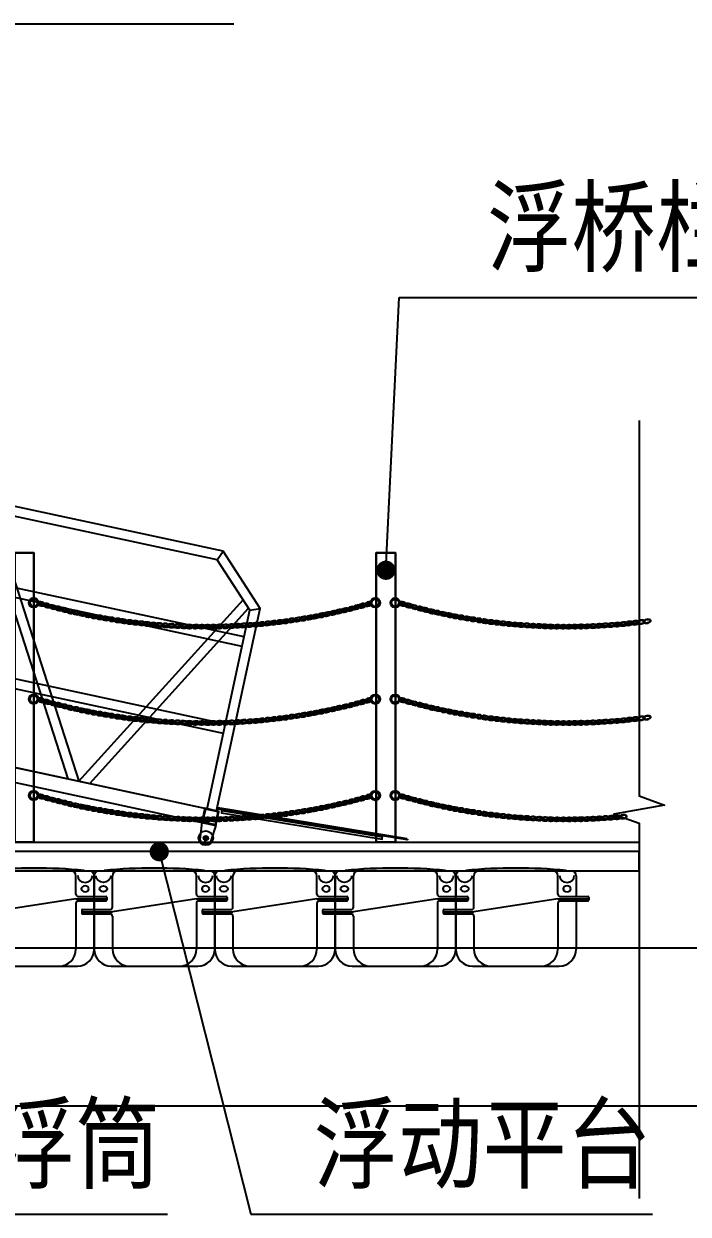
# Model space of a CAD drawing. Header units: millimetres. Extents: x 7263 to 319917, y -161937 to 156976.
# Drawn here: x 80683 to 83440, y 7556 to 12499 of the extents above; entities that cross this region are included whole.
import ezdxf

# ---------------------------------------------------------------- set-up
doc = ezdxf.new("R2010")
doc.units = ezdxf.units.MM
doc.header["$LTSCALE"] = 1000
for name, color, linetype in [('00-HATCH(填充)', 250, 'Continuous'), ('DIM_LEAD', 3, 'Continuous'), ('DIM_SYMB', 3, 'Continuous'), ('PUB_TEXT', 7, 'Continuous'), ('W-PLASTIC_RAILINGS塑木栏杆', 6, 'Continuous'), ('W-REVETMENT驳岸', 251, 'Continuous'), ('W-STEEL_FRAME钢架', 3, 'Continuous'), ('W-STEEL_KEEL钢龙骨', 5, 'Continuous')]:
    doc.layers.add(name, color=color, linetype=linetype)
doc.styles.add('_TCH_DIM', font='SIMPLEX.shx', dxfattribs={"bigfont": 'hztxt.shx'})

# ---------------------------------------------------------------- blocks, each defined once
blk = doc.blocks.new('引桥')
at = {"color": 4}
for p, q in [((-2273.4, 539.9), (-2290, 579.9)), ((2273.4, 539.9), (2290, 579.9)), ((-2490, 379.9), (-2450, 363.3)), ((2450, 363.3), (2490, 379.9))]:
    blk.add_line(p, q, dxfattribs=at)
at = {"color": 0}
for p, q in [((2450, 249.9), (-2450, 249.9)), ((2450, 209.9), (-2450, 209.9)), ((2450, -120.1), (-2450, -120.1)), ((2450, -160.1), (-2450, -160.1))]:
    blk.add_line(p, q, dxfattribs=at)
for p, q in [((-2500, -480.1), (-2571, -487.7)), ((-2500, -480.1), (-2500, -540.1)), ((-2500, -540.1), (-2571, -532.5)), ((2440, -540.1), (2500, -540.1)), ((2440, -540.1), (2447.6, -611.1)), ((2500, -540.1), (2492.4, -611.1))]:
    blk.add_line(p, q)
at = {"color": 3, "lineweight": 5}
for p, q in [((-2500, -540.1), (-2500, -480.1)), ((2500, -540.1), (2440, -540.1))]:
    blk.add_line(p, q, dxfattribs=at)
at = {"color": 3}
blk.add_line((2500, -480.1), (-2445, -480.1), dxfattribs=at)
at = {"color": 4}
for points in [[(2290, 579.9), (-2290, 579.9), (-2490, 379.9), (-2490, -480.1)], [(2490, -480.1), (2490, 379.9), (2290, 579.9)], [(2273.4, 539.9), (-2273.4, 539.9), (-2450, 363.3), (-2450, -480.1)], [(2450, -480.1), (2450, 363.3), (2273.4, 539.9)]]:
    blk.add_lwpolyline(points, dxfattribs=at)
for points in [[(-1316.4, 539.9), (-1905.3, -480.1)], [(-1270.2, 539.9), (-1859.1, -480.1)], [(-1270.2, 539.9), (-681.3, -480.1)], [(-1224, 539.9), (-635.1, -480.1)], [(-46.2, 539.9), (-635.1, -480.1)], [(0, 539.9), (-588.9, -480.1)], [(0, 539.9), (588.9, -480.1)], [(46.2, 539.9), (635.1, -480.1)], [(1224, 539.9), (635.1, -480.1)], [(1270.2, 539.9), (681.3, -480.1)], [(1270.2, 539.9), (1859.1, -480.1)], [(1316.4, 539.9), (1905.3, -480.1)], [(-1905.3, -480.1), (-2413.4, 400)], [(1905.3, -480.1), (2413.4, 400)], [(-1951.4, -480.1), (-2442.6, 370.7)], [(1951.4, -480.1), (2442.6, 370.7)]]:
    blk.add_lwpolyline(points)
for points in [[(-2440, -480.1), (-2500, -480.1), (-2500, -540.1), (-2440, -540.1)], [(-2443, -483.1), (-2497, -483.1), (-2497, -537.1), (-2443, -537.1)], [(2500, -480.1), (2440, -480.1), (2440, -540.1), (2500, -540.1)], [(2497, -483.1), (2443, -483.1), (2443, -537.1), (2497, -537.1)]]:
    blk.add_lwpolyline(points, close=True)
at = {"color": 3}
blk.add_lwpolyline([(-2445, -540.1), (2500, -540.1), (2500, -480.1), (-2445, -480.1)], dxfattribs=at)
for centre in [(-2560, -510.1), (2470, -600.1)]:
    blk.add_circle(centre, 9)
at = {"lineweight": -3}
blk.add_circle((2470, -600.1), 30, dxfattribs=at)
for centre, start, end in [((-2560, -510.1), 116.1956, 243.8044), ((2470, -600.1), 206.1956, 333.8044)]:
    blk.add_arc(centre, 25, start, end)
at = {"layer": '00-HATCH(填充)', "color": 0, "lineweight": -3, "ltscale": 0.5}
for p, q in [((2470, -612.6), (2470, -587.6)), ((2457.5, -600.1), (2482.5, -600.1))]:
    blk.add_line(p, q, dxfattribs=at)
at = {"layer": '00-HATCH(填充)', "color": 0, "lineweight": -3}
blk.add_circle((2470, -600.1), 6, dxfattribs=at)
blk = doc.blocks.new('踏板')
at = {"color": 1}
blk.add_line((-10.2, 12.8), (-10.2, 12.8), dxfattribs=at)
blk.add_lwpolyline([(771.4, -170.8), (770.7, -173.7, -0.414214), (769.5, -174.4), (-6, 11.7, -0.416514), (-6.7, 12.9), (-5.8, 16.8, -0.411917), (-4.6, 17.6), (770, -168.4)], format="xyb")
blk.add_lwpolyline([(669.4, -150.4), (12.1, 7.4), (9, -5.3), (666.4, -163)], close=True)
blk.add_lwpolyline([(668.2, -155.3), (10.9, 2.5)])
blk = doc.blocks.new('*U508')
at = {"layer": 'W-PLASTIC_RAILINGS塑木栏杆'}
for centre, start_param, end_param in [((15.9, 0.7), 5.719675, 11.831037), ((41, 0.9), 2.578067, 8.689445)]:
    blk.add_ellipse(centre, major_axis=(15.9, 0.7), ratio=0.498883, start_param=start_param, end_param=end_param, dxfattribs=at)
for points, knots in [([(28.1, -1.9), (28.2, -1.8), (28.3, -1.6), (29, -1), (29.4, -0.5), (29.8, 0.2), (30, 0.5), (30, 1), (30, 1.1), (30, 1.3), (30, 1.5), (30, 1.8), (29.8, 2.3), (29.6, 2.6), (29.1, 3.2), (28.8, 3.5), (28.1, 4.1), (27.6, 4.4), (26.1, 5.2), (24.7, 5.7), (21.7, 6.5), (20, 6.7), (16.5, 6.9), (14.7, 6.8), (11.2, 6.3), (9.5, 5.9), (6.8, 5), (5.7, 4.5), (4.1, 3.5), (3.5, 3), (2.6, 2.1), (2.3, 1.7), (2, 1), (1.9, 0.7), (1.8, 0.1), (1.8, -0.2), (2, -0.8), (2.2, -1.1), (2.7, -1.8), (3.1, -2.2), (4.1, -2.9), (4.7, -3.3), (6, -3.9), (6.8, -4.2), (9, -4.9), (10.5, -5.2), (13.9, -5.5), (15.6, -5.5), (19, -5.2), (20.7, -4.9), (23.8, -4.1), (25.2, -3.6), (26.4, -3), (26.4, -2.9), (26.5, -2.9)], [5.672591, 5.672591, 5.672591, 5.672591, 5.732045, 5.732045, 5.989329, 5.989329, 6.173043, 6.173043, 6.283185, 6.283185, 6.283185, 6.455274, 6.455274, 6.627362, 6.627362, 6.79945, 6.79945, 6.971538, 6.971538, 7.326596, 7.326596, 7.681654, 7.681654, 8.036712, 8.036712, 8.39177, 8.39177, 8.689562, 8.689562, 8.937439, 8.937439, 9.144062, 9.144062, 9.350686, 9.350686, 9.55731, 9.55731, 9.763933, 9.763933, 9.970557, 9.970557, 10.177181, 10.177181, 10.383804, 10.383804, 10.72734, 10.72734, 11.070875, 11.070875, 11.414411, 11.414411, 11.757946, 11.757946, 11.773982, 11.773982, 11.773982, 11.773982]), ([(28.9, 3.4), (28.6, 3.2), (28.3, 2.9), (27.7, 2.3), (27.4, 1.9), (27, 1.2), (26.9, 0.9), (26.9, 0.3), (26.9, 0), (27.1, -0.6), (27.3, -1), (27.8, -1.7), (28.2, -2), (29.1, -2.7), (29.7, -3.1), (31.1, -3.7), (31.8, -4), (34, -4.7), (35.6, -5), (38.9, -5.3), (40.7, -5.3), (44.1, -5.1), (45.8, -4.8), (48.8, -3.9), (50.2, -3.4), (52.2, -2.3), (53, -1.8), (54.1, -0.9), (54.5, -0.4), (54.9, 0.4), (55, 0.7), (55.1, 1.1), (55.1, 1.3), (55.1, 1.5), (55.1, 1.7), (55, 1.9), (54.8, 2.5), (54.7, 2.8), (54.2, 3.3), (53.9, 3.6), (53.2, 4.2), (52.7, 4.5), (51.1, 5.4), (49.8, 5.9), (46.8, 6.7), (45.1, 6.9), (41.6, 7.1), (39.7, 7), (36.3, 6.5), (34.6, 6.1), (32.1, 5.3), (31.2, 4.9), (30.4, 4.4)], [2.530994, 2.530994, 2.530994, 2.530994, 2.654253, 2.654253, 2.860877, 2.860877, 3.067501, 3.067501, 3.274124, 3.274124, 3.480748, 3.480748, 3.687372, 3.687372, 3.893995, 3.893995, 4.100619, 4.100619, 4.444154, 4.444154, 4.78769, 4.78769, 5.131226, 5.131226, 5.474761, 5.474761, 5.732045, 5.732045, 5.989329, 5.989329, 6.173043, 6.173043, 6.283185, 6.283185, 6.283185, 6.455274, 6.455274, 6.627362, 6.627362, 6.79945, 6.79945, 6.971538, 6.971538, 7.326596, 7.326596, 7.681654, 7.681654, 8.036712, 8.036712, 8.39177, 8.39177, 8.632388, 8.632388, 8.632388, 8.632388])]:
    blk.add_open_spline(points, degree=3, knots=knots, dxfattribs=at)
blk = doc.blocks.new('*U507')
at = {"layer": 'W-REVETMENT驳岸', "color": 0, "linetype": 'ByBlock', "lineweight": -2, "transparency": 16777216}
for p, rotation in [((80739.5, 10094.3, 0), 343.7596410642825), ((80787.7, 10080.8, 0), 344.911650975902), ((82024.5, 10065.9, 0), 13.71189876638768), ((82072.9, 10078.3, 0), 14.86390867800652), ((80836.1, 10068.3, 0), 346.0636608875211), ((80884.7, 10056.7, 0), 347.2156707991407), ((80933.6, 10046.1, 0), 348.3676807107602), ((80982.7, 10036.6, 0), 349.5196906223796), ((81031.9, 10028, 0), 350.6717005339992), ((81779, 10019, 0), 7.951849208291101), ((81828.5, 10026.4, 0), 9.103859119910657), ((81877.7, 10034.8, 0), 10.25586903152982), ((81926.9, 10044.2, 0), 11.40787894314867), ((81975.8, 10054.6, 0), 12.55988885476818), ((81081.3, 10020.3, 0), 351.8237104456187), ((81130.9, 10013.7, 0), 352.9757203572381), ((81180.6, 10008.1, 0), 354.1277302688576), ((81230.3, 10003.5, 0), 355.2797401804769), ((81280.2, 9999.9, 0), 356.4317500920961), ((81330.1, 9997.3, 0), 357.5837600037153), ((81380.1, 9995.7, 0), 358.7357699153353), ((81430.1, 9995.1, 0), 359.8877798269535), ((81480.1, 9995.5, 0), 1.039789738574166), ((81530.1, 9996.9, 0), 2.191799650193632), ((81580, 9999.3, 0), 3.343809561812793), ((81629.9, 10002.7, 0), 4.495819473431808), ((81679.7, 10007.1, 0), 5.647829385051256), ((81729.4, 10012.6, 0), 6.799839296671062)]:
    blk.add_blockref('*U508', p, dxfattribs=dict(at, rotation=rotation))
blk = doc.blocks.new('*U494')
at = {"layer": 'W-PLASTIC_RAILINGS塑木栏杆'}
for centre, start_param, end_param in [((15.9, 0.7), 5.719675, 11.831037), ((41, 0.9), 2.578067, 8.689445)]:
    blk.add_ellipse(centre, major_axis=(15.9, 0.7), ratio=0.498883, start_param=start_param, end_param=end_param, dxfattribs=at)
for points, knots in [([(28.1, -1.9), (28.2, -1.8), (28.3, -1.6), (29, -1), (29.4, -0.5), (29.8, 0.2), (30, 0.5), (30, 1), (30, 1.1), (30, 1.3), (30, 1.5), (30, 1.8), (29.8, 2.3), (29.6, 2.6), (29.1, 3.2), (28.8, 3.5), (28.1, 4.1), (27.6, 4.4), (26.1, 5.2), (24.7, 5.7), (21.7, 6.5), (20, 6.7), (16.5, 6.9), (14.7, 6.8), (11.2, 6.3), (9.5, 5.9), (6.8, 5), (5.7, 4.5), (4.1, 3.5), (3.5, 3), (2.6, 2.1), (2.3, 1.7), (2, 1), (1.9, 0.7), (1.8, 0.1), (1.8, -0.2), (2, -0.8), (2.2, -1.1), (2.7, -1.8), (3.1, -2.2), (4.1, -2.9), (4.7, -3.3), (6, -3.9), (6.8, -4.2), (9, -4.9), (10.5, -5.2), (13.9, -5.5), (15.6, -5.5), (19, -5.2), (20.7, -4.9), (23.8, -4.1), (25.2, -3.6), (26.4, -3), (26.4, -2.9), (26.5, -2.9)], [5.672591, 5.672591, 5.672591, 5.672591, 5.732045, 5.732045, 5.989329, 5.989329, 6.173043, 6.173043, 6.283185, 6.283185, 6.283185, 6.455274, 6.455274, 6.627362, 6.627362, 6.79945, 6.79945, 6.971538, 6.971538, 7.326596, 7.326596, 7.681654, 7.681654, 8.036712, 8.036712, 8.39177, 8.39177, 8.689562, 8.689562, 8.937439, 8.937439, 9.144062, 9.144062, 9.350686, 9.350686, 9.55731, 9.55731, 9.763933, 9.763933, 9.970557, 9.970557, 10.177181, 10.177181, 10.383804, 10.383804, 10.72734, 10.72734, 11.070875, 11.070875, 11.414411, 11.414411, 11.757946, 11.757946, 11.773982, 11.773982, 11.773982, 11.773982]), ([(28.9, 3.4), (28.6, 3.2), (28.3, 2.9), (27.7, 2.3), (27.4, 1.9), (27, 1.2), (26.9, 0.9), (26.9, 0.3), (26.9, 0), (27.1, -0.6), (27.3, -1), (27.8, -1.7), (28.2, -2), (29.1, -2.7), (29.7, -3.1), (31.1, -3.7), (31.8, -4), (34, -4.7), (35.6, -5), (38.9, -5.3), (40.7, -5.3), (44.1, -5.1), (45.8, -4.8), (48.8, -3.9), (50.2, -3.4), (52.2, -2.3), (53, -1.8), (54.1, -0.9), (54.5, -0.4), (54.9, 0.4), (55, 0.7), (55.1, 1.1), (55.1, 1.3), (55.1, 1.5), (55.1, 1.7), (55, 1.9), (54.8, 2.5), (54.7, 2.8), (54.2, 3.3), (53.9, 3.6), (53.2, 4.2), (52.7, 4.5), (51.1, 5.4), (49.8, 5.9), (46.8, 6.7), (45.1, 6.9), (41.6, 7.1), (39.7, 7), (36.3, 6.5), (34.6, 6.1), (32.1, 5.3), (31.2, 4.9), (30.4, 4.4)], [2.530994, 2.530994, 2.530994, 2.530994, 2.654253, 2.654253, 2.860877, 2.860877, 3.067501, 3.067501, 3.274124, 3.274124, 3.480748, 3.480748, 3.687372, 3.687372, 3.893995, 3.893995, 4.100619, 4.100619, 4.444154, 4.444154, 4.78769, 4.78769, 5.131226, 5.131226, 5.474761, 5.474761, 5.732045, 5.732045, 5.989329, 5.989329, 6.173043, 6.173043, 6.283185, 6.283185, 6.283185, 6.455274, 6.455274, 6.627362, 6.627362, 6.79945, 6.79945, 6.971538, 6.971538, 7.326596, 7.326596, 7.681654, 7.681654, 8.036712, 8.036712, 8.39177, 8.39177, 8.632388, 8.632388, 8.632388, 8.632388])]:
    blk.add_open_spline(points, degree=3, knots=knots, dxfattribs=at)
blk = doc.blocks.new('*U495')
at = {"layer": 'W-REVETMENT驳岸', "color": 0, "linetype": 'ByBlock', "lineweight": -2, "transparency": 16777216}
for p, rotation in [((80739.5, 9694.3, 0), 343.7596410642825), ((80787.7, 9680.8, 0), 344.911650975902), ((82024.5, 9665.9, 0), 13.71189876638768), ((82072.9, 9678.3, 0), 14.86390867800652), ((80836.1, 9668.3, 0), 346.0636608875211), ((80884.7, 9656.7, 0), 347.2156707991407), ((80933.6, 9646.1, 0), 348.3676807107602), ((80982.7, 9636.6, 0), 349.5196906223796), ((81031.9, 9628, 0), 350.6717005339992), ((81828.5, 9626.4, 0), 9.103859119910657), ((81877.7, 9634.8, 0), 10.25586903152982), ((81926.9, 9644.2, 0), 11.40787894314867), ((81975.8, 9654.6, 0), 12.55988885476818), ((81081.3, 9620.3, 0), 351.8237104456187), ((81130.9, 9613.7, 0), 352.9757203572381), ((81180.6, 9608.1, 0), 354.1277302688576), ((81230.3, 9603.5, 0), 355.2797401804769), ((81280.2, 9599.9, 0), 356.4317500920961), ((81330.1, 9597.3, 0), 357.5837600037153), ((81380.1, 9595.7, 0), 358.7357699153353), ((81430.1, 9595.1, 0), 359.8877798269535), ((81480.1, 9595.5, 0), 1.039789738574166), ((81530.1, 9596.9, 0), 2.191799650193632), ((81580, 9599.3, 0), 3.343809561812793), ((81629.9, 9602.7, 0), 4.495819473431808), ((81679.7, 9607.1, 0), 5.647829385051256), ((81729.4, 9612.6, 0), 6.799839296671062), ((81779, 9619, 0), 7.951849208291101)]:
    blk.add_blockref('*U494', p, dxfattribs=dict(at, rotation=rotation))
blk = doc.blocks.new('*U496')
at = {"layer": 'W-PLASTIC_RAILINGS塑木栏杆'}
for centre, start_param, end_param in [((15.9, 0.7), 5.719675, 11.831037), ((41, 0.9), 2.578067, 8.689445)]:
    blk.add_ellipse(centre, major_axis=(15.9, 0.7), ratio=0.498883, start_param=start_param, end_param=end_param, dxfattribs=at)
for points, knots in [([(28.1, -1.9), (28.2, -1.8), (28.3, -1.6), (29, -1), (29.4, -0.5), (29.8, 0.2), (30, 0.5), (30, 1), (30, 1.1), (30, 1.3), (30, 1.5), (30, 1.8), (29.8, 2.3), (29.6, 2.6), (29.1, 3.2), (28.8, 3.5), (28.1, 4.1), (27.6, 4.4), (26.1, 5.2), (24.7, 5.7), (21.7, 6.5), (20, 6.7), (16.5, 6.9), (14.7, 6.8), (11.2, 6.3), (9.5, 5.9), (6.8, 5), (5.7, 4.5), (4.1, 3.5), (3.5, 3), (2.6, 2.1), (2.3, 1.7), (2, 1), (1.9, 0.7), (1.8, 0.1), (1.8, -0.2), (2, -0.8), (2.2, -1.1), (2.7, -1.8), (3.1, -2.2), (4.1, -2.9), (4.7, -3.3), (6, -3.9), (6.8, -4.2), (9, -4.9), (10.5, -5.2), (13.9, -5.5), (15.6, -5.5), (19, -5.2), (20.7, -4.9), (23.8, -4.1), (25.2, -3.6), (26.4, -3), (26.4, -2.9), (26.5, -2.9)], [5.672591, 5.672591, 5.672591, 5.672591, 5.732045, 5.732045, 5.989329, 5.989329, 6.173043, 6.173043, 6.283185, 6.283185, 6.283185, 6.455274, 6.455274, 6.627362, 6.627362, 6.79945, 6.79945, 6.971538, 6.971538, 7.326596, 7.326596, 7.681654, 7.681654, 8.036712, 8.036712, 8.39177, 8.39177, 8.689562, 8.689562, 8.937439, 8.937439, 9.144062, 9.144062, 9.350686, 9.350686, 9.55731, 9.55731, 9.763933, 9.763933, 9.970557, 9.970557, 10.177181, 10.177181, 10.383804, 10.383804, 10.72734, 10.72734, 11.070875, 11.070875, 11.414411, 11.414411, 11.757946, 11.757946, 11.773982, 11.773982, 11.773982, 11.773982]), ([(28.9, 3.4), (28.6, 3.2), (28.3, 2.9), (27.7, 2.3), (27.4, 1.9), (27, 1.2), (26.9, 0.9), (26.9, 0.3), (26.9, 0), (27.1, -0.6), (27.3, -1), (27.8, -1.7), (28.2, -2), (29.1, -2.7), (29.7, -3.1), (31.1, -3.7), (31.8, -4), (34, -4.7), (35.6, -5), (38.9, -5.3), (40.7, -5.3), (44.1, -5.1), (45.8, -4.8), (48.8, -3.9), (50.2, -3.4), (52.2, -2.3), (53, -1.8), (54.1, -0.9), (54.5, -0.4), (54.9, 0.4), (55, 0.7), (55.1, 1.1), (55.1, 1.3), (55.1, 1.5), (55.1, 1.7), (55, 1.9), (54.8, 2.5), (54.7, 2.8), (54.2, 3.3), (53.9, 3.6), (53.2, 4.2), (52.7, 4.5), (51.1, 5.4), (49.8, 5.9), (46.8, 6.7), (45.1, 6.9), (41.6, 7.1), (39.7, 7), (36.3, 6.5), (34.6, 6.1), (32.1, 5.3), (31.2, 4.9), (30.4, 4.4)], [2.530994, 2.530994, 2.530994, 2.530994, 2.654253, 2.654253, 2.860877, 2.860877, 3.067501, 3.067501, 3.274124, 3.274124, 3.480748, 3.480748, 3.687372, 3.687372, 3.893995, 3.893995, 4.100619, 4.100619, 4.444154, 4.444154, 4.78769, 4.78769, 5.131226, 5.131226, 5.474761, 5.474761, 5.732045, 5.732045, 5.989329, 5.989329, 6.173043, 6.173043, 6.283185, 6.283185, 6.283185, 6.455274, 6.455274, 6.627362, 6.627362, 6.79945, 6.79945, 6.971538, 6.971538, 7.326596, 7.326596, 7.681654, 7.681654, 8.036712, 8.036712, 8.39177, 8.39177, 8.632388, 8.632388, 8.632388, 8.632388])]:
    blk.add_open_spline(points, degree=3, knots=knots, dxfattribs=at)
blk = doc.blocks.new('*U506')
at = {"layer": 'W-REVETMENT驳岸', "color": 0, "linetype": 'ByBlock', "lineweight": -2, "transparency": 16777216}
for p, rotation in [((80739.5, 9294.3, 0), 343.7596410642825), ((82072.9, 9278.3, 0), 14.86390867800652), ((80787.7, 9280.8, 0), 344.911650975902), ((80836.1, 9268.3, 0), 346.0636608875211), ((80884.7, 9256.7, 0), 347.2156707991407), ((80933.6, 9246.1, 0), 348.3676807107602), ((80982.7, 9236.6, 0), 349.5196906223796), ((81828.5, 9226.4, 0), 9.103859119910657), ((81877.7, 9234.8, 0), 10.25586903152982), ((81926.9, 9244.2, 0), 11.40787894314867), ((81975.8, 9254.6, 0), 12.55988885476818), ((82024.5, 9265.9, 0), 13.71189876638768), ((81031.9, 9228, 0), 350.6717005339992), ((81081.3, 9220.3, 0), 351.8237104456187), ((81130.9, 9213.7, 0), 352.9757203572381), ((81180.6, 9208.1, 0), 354.1277302688576), ((81230.3, 9203.5, 0), 355.2797401804769), ((81280.2, 9199.9, 0), 356.4317500920961), ((81330.1, 9197.3, 0), 357.5837600037153), ((81380.1, 9195.7, 0), 358.7357699153353), ((81430.1, 9195.1, 0), 359.8877798269535), ((81480.1, 9195.5, 0), 1.039789738574166), ((81530.1, 9196.9, 0), 2.191799650193632), ((81580, 9199.3, 0), 3.343809561812793), ((81629.9, 9202.7, 0), 4.495819473431808), ((81679.7, 9207.1, 0), 5.647829385051256), ((81729.4, 9212.6, 0), 6.799839296671062), ((81779, 9219, 0), 7.951849208291101)]:
    blk.add_blockref('*U496', p, dxfattribs=dict(at, rotation=rotation))
blk = doc.blocks.new('*U497')
at = {"layer": 'W-PLASTIC_RAILINGS塑木栏杆'}
for centre, start_param, end_param in [((15.9, 0.7), 5.719675, 11.831037), ((41, 0.9), 2.578067, 8.689445)]:
    blk.add_ellipse(centre, major_axis=(15.9, 0.7), ratio=0.498883, start_param=start_param, end_param=end_param, dxfattribs=at)
for points, knots in [([(28.1, -1.9), (28.2, -1.8), (28.3, -1.6), (29, -1), (29.4, -0.5), (29.8, 0.2), (30, 0.5), (30, 1), (30, 1.1), (30, 1.3), (30, 1.5), (30, 1.8), (29.8, 2.3), (29.6, 2.6), (29.1, 3.2), (28.8, 3.5), (28.1, 4.1), (27.6, 4.4), (26.1, 5.2), (24.7, 5.7), (21.7, 6.5), (20, 6.7), (16.5, 6.9), (14.7, 6.8), (11.2, 6.3), (9.5, 5.9), (6.8, 5), (5.7, 4.5), (4.1, 3.5), (3.5, 3), (2.6, 2.1), (2.3, 1.7), (2, 1), (1.9, 0.7), (1.8, 0.1), (1.8, -0.2), (2, -0.8), (2.2, -1.1), (2.7, -1.8), (3.1, -2.2), (4.1, -2.9), (4.7, -3.3), (6, -3.9), (6.8, -4.2), (9, -4.9), (10.5, -5.2), (13.9, -5.5), (15.6, -5.5), (19, -5.2), (20.7, -4.9), (23.8, -4.1), (25.2, -3.6), (26.4, -3), (26.4, -2.9), (26.5, -2.9)], [5.672591, 5.672591, 5.672591, 5.672591, 5.732045, 5.732045, 5.989329, 5.989329, 6.173043, 6.173043, 6.283185, 6.283185, 6.283185, 6.455274, 6.455274, 6.627362, 6.627362, 6.79945, 6.79945, 6.971538, 6.971538, 7.326596, 7.326596, 7.681654, 7.681654, 8.036712, 8.036712, 8.39177, 8.39177, 8.689562, 8.689562, 8.937439, 8.937439, 9.144062, 9.144062, 9.350686, 9.350686, 9.55731, 9.55731, 9.763933, 9.763933, 9.970557, 9.970557, 10.177181, 10.177181, 10.383804, 10.383804, 10.72734, 10.72734, 11.070875, 11.070875, 11.414411, 11.414411, 11.757946, 11.757946, 11.773982, 11.773982, 11.773982, 11.773982]), ([(28.9, 3.4), (28.6, 3.2), (28.3, 2.9), (27.7, 2.3), (27.4, 1.9), (27, 1.2), (26.9, 0.9), (26.9, 0.3), (26.9, 0), (27.1, -0.6), (27.3, -1), (27.8, -1.7), (28.2, -2), (29.1, -2.7), (29.7, -3.1), (31.1, -3.7), (31.8, -4), (34, -4.7), (35.6, -5), (38.9, -5.3), (40.7, -5.3), (44.1, -5.1), (45.8, -4.8), (48.8, -3.9), (50.2, -3.4), (52.2, -2.3), (53, -1.8), (54.1, -0.9), (54.5, -0.4), (54.9, 0.4), (55, 0.7), (55.1, 1.1), (55.1, 1.3), (55.1, 1.5), (55.1, 1.7), (55, 1.9), (54.8, 2.5), (54.7, 2.8), (54.2, 3.3), (53.9, 3.6), (53.2, 4.2), (52.7, 4.5), (51.1, 5.4), (49.8, 5.9), (46.8, 6.7), (45.1, 6.9), (41.6, 7.1), (39.7, 7), (36.3, 6.5), (34.6, 6.1), (32.1, 5.3), (31.2, 4.9), (30.4, 4.4)], [2.530994, 2.530994, 2.530994, 2.530994, 2.654253, 2.654253, 2.860877, 2.860877, 3.067501, 3.067501, 3.274124, 3.274124, 3.480748, 3.480748, 3.687372, 3.687372, 3.893995, 3.893995, 4.100619, 4.100619, 4.444154, 4.444154, 4.78769, 4.78769, 5.131226, 5.131226, 5.474761, 5.474761, 5.732045, 5.732045, 5.989329, 5.989329, 6.173043, 6.173043, 6.283185, 6.283185, 6.283185, 6.455274, 6.455274, 6.627362, 6.627362, 6.79945, 6.79945, 6.971538, 6.971538, 7.326596, 7.326596, 7.681654, 7.681654, 8.036712, 8.036712, 8.39177, 8.39177, 8.632388, 8.632388, 8.632388, 8.632388])]:
    blk.add_open_spline(points, degree=3, knots=knots, dxfattribs=at)
blk = doc.blocks.new('*U505')
at = {"layer": 'W-REVETMENT驳岸', "color": 0, "linetype": 'ByBlock', "lineweight": -2, "transparency": 16777216}
for p, rotation in [((82239.5, 10094.3, 0), 343.7596410642825), ((82287.7, 10080.8, 0), 344.911650975902), ((82336.1, 10068.3, 0), 346.0636608875211), ((82384.7, 10056.7, 0), 347.2156707991407), ((82433.6, 10046.1, 0), 348.3676807107602), ((82482.7, 10036.6, 0), 349.5196906223796), ((82531.9, 10028, 0), 350.6717005339992), ((82581.3, 10020.3, 0), 351.8237104456187), ((82630.9, 10013.7, 0), 352.9757203572381), ((82680.6, 10008.1, 0), 354.1277302688576), ((82730.3, 10003.5, 0), 355.2797401804769), ((82780.2, 9999.9, 0), 356.4317500920961), ((82830.1, 9997.3, 0), 357.5837600037153), ((82880.1, 9995.7, 0), 358.7357699153353), ((82930.1, 9995.1, 0), 359.8877798269535), ((82980.1, 9995.5, 0), 1.039789738574166), ((83030.1, 9996.9, 0), 2.191799650193632), ((83080, 9999.3, 0), 3.343809561812793), ((83129.9, 10002.7, 0), 4.495819473431808), ((83179.7, 10007.1, 0), 5.647829385051256), ((83229.4, 10012.6, 0), 6.799839296671062)]:
    blk.add_blockref('*U497', p, dxfattribs=dict(at, rotation=rotation))
blk = doc.blocks.new('*U501')
at = {"layer": 'W-PLASTIC_RAILINGS塑木栏杆'}
for centre, start_param, end_param in [((15.9, 0.7), 5.719675, 11.831037), ((41, 0.9), 2.578067, 8.689445)]:
    blk.add_ellipse(centre, major_axis=(15.9, 0.7), ratio=0.498883, start_param=start_param, end_param=end_param, dxfattribs=at)
for points, knots in [([(28.1, -1.9), (28.2, -1.8), (28.3, -1.6), (29, -1), (29.4, -0.5), (29.8, 0.2), (30, 0.5), (30, 1), (30, 1.1), (30, 1.3), (30, 1.5), (30, 1.8), (29.8, 2.3), (29.6, 2.6), (29.1, 3.2), (28.8, 3.5), (28.1, 4.1), (27.6, 4.4), (26.1, 5.2), (24.7, 5.7), (21.7, 6.5), (20, 6.7), (16.5, 6.9), (14.7, 6.8), (11.2, 6.3), (9.5, 5.9), (6.8, 5), (5.7, 4.5), (4.1, 3.5), (3.5, 3), (2.6, 2.1), (2.3, 1.7), (2, 1), (1.9, 0.7), (1.8, 0.1), (1.8, -0.2), (2, -0.8), (2.2, -1.1), (2.7, -1.8), (3.1, -2.2), (4.1, -2.9), (4.7, -3.3), (6, -3.9), (6.8, -4.2), (9, -4.9), (10.5, -5.2), (13.9, -5.5), (15.6, -5.5), (19, -5.2), (20.7, -4.9), (23.8, -4.1), (25.2, -3.6), (26.4, -3), (26.4, -2.9), (26.5, -2.9)], [5.672591, 5.672591, 5.672591, 5.672591, 5.732045, 5.732045, 5.989329, 5.989329, 6.173043, 6.173043, 6.283185, 6.283185, 6.283185, 6.455274, 6.455274, 6.627362, 6.627362, 6.79945, 6.79945, 6.971538, 6.971538, 7.326596, 7.326596, 7.681654, 7.681654, 8.036712, 8.036712, 8.39177, 8.39177, 8.689562, 8.689562, 8.937439, 8.937439, 9.144062, 9.144062, 9.350686, 9.350686, 9.55731, 9.55731, 9.763933, 9.763933, 9.970557, 9.970557, 10.177181, 10.177181, 10.383804, 10.383804, 10.72734, 10.72734, 11.070875, 11.070875, 11.414411, 11.414411, 11.757946, 11.757946, 11.773982, 11.773982, 11.773982, 11.773982]), ([(28.9, 3.4), (28.6, 3.2), (28.3, 2.9), (27.7, 2.3), (27.4, 1.9), (27, 1.2), (26.9, 0.9), (26.9, 0.3), (26.9, 0), (27.1, -0.6), (27.3, -1), (27.8, -1.7), (28.2, -2), (29.1, -2.7), (29.7, -3.1), (31.1, -3.7), (31.8, -4), (34, -4.7), (35.6, -5), (38.9, -5.3), (40.7, -5.3), (44.1, -5.1), (45.8, -4.8), (48.8, -3.9), (50.2, -3.4), (52.2, -2.3), (53, -1.8), (54.1, -0.9), (54.5, -0.4), (54.9, 0.4), (55, 0.7), (55.1, 1.1), (55.1, 1.3), (55.1, 1.5), (55.1, 1.7), (55, 1.9), (54.8, 2.5), (54.7, 2.8), (54.2, 3.3), (53.9, 3.6), (53.2, 4.2), (52.7, 4.5), (51.1, 5.4), (49.8, 5.9), (46.8, 6.7), (45.1, 6.9), (41.6, 7.1), (39.7, 7), (36.3, 6.5), (34.6, 6.1), (32.1, 5.3), (31.2, 4.9), (30.4, 4.4)], [2.530994, 2.530994, 2.530994, 2.530994, 2.654253, 2.654253, 2.860877, 2.860877, 3.067501, 3.067501, 3.274124, 3.274124, 3.480748, 3.480748, 3.687372, 3.687372, 3.893995, 3.893995, 4.100619, 4.100619, 4.444154, 4.444154, 4.78769, 4.78769, 5.131226, 5.131226, 5.474761, 5.474761, 5.732045, 5.732045, 5.989329, 5.989329, 6.173043, 6.173043, 6.283185, 6.283185, 6.283185, 6.455274, 6.455274, 6.627362, 6.627362, 6.79945, 6.79945, 6.971538, 6.971538, 7.326596, 7.326596, 7.681654, 7.681654, 8.036712, 8.036712, 8.39177, 8.39177, 8.632388, 8.632388, 8.632388, 8.632388])]:
    blk.add_open_spline(points, degree=3, knots=knots, dxfattribs=at)
blk = doc.blocks.new('*U502')
at = {"layer": 'W-REVETMENT驳岸', "color": 0, "linetype": 'ByBlock', "lineweight": -2, "transparency": 16777216}
for p, rotation in [((82239.5, 9694.3, 0), 343.7596410642825), ((82287.7, 9680.8, 0), 344.911650975902), ((82336.1, 9668.3, 0), 346.0636608875211), ((82384.7, 9656.7, 0), 347.2156707991407), ((82433.6, 9646.1, 0), 348.3676807107602), ((82482.7, 9636.6, 0), 349.5196906223796), ((82531.9, 9628, 0), 350.6717005339992), ((82581.3, 9620.3, 0), 351.8237104456187), ((82630.9, 9613.7, 0), 352.9757203572381), ((82680.6, 9608.1, 0), 354.1277302688576), ((82730.3, 9603.5, 0), 355.2797401804769), ((82780.2, 9599.9, 0), 356.4317500920961), ((82830.1, 9597.3, 0), 357.5837600037153), ((82880.1, 9595.7, 0), 358.7357699153353), ((82930.1, 9595.1, 0), 359.8877798269535), ((82980.1, 9595.5, 0), 1.039789738574166), ((83030.1, 9596.9, 0), 2.191799650193632), ((83080, 9599.3, 0), 3.343809561812793), ((83129.9, 9602.7, 0), 4.495819473431808), ((83179.7, 9607.1, 0), 5.647829385051256), ((83229.4, 9612.6, 0), 6.799839296671062)]:
    blk.add_blockref('*U501', p, dxfattribs=dict(at, rotation=rotation))
blk = doc.blocks.new('*U503')
at = {"layer": 'W-PLASTIC_RAILINGS塑木栏杆'}
for centre, start_param, end_param in [((15.9, 0.7), 5.719675, 11.831037), ((41, 0.9), 2.578067, 8.689445)]:
    blk.add_ellipse(centre, major_axis=(15.9, 0.7), ratio=0.498883, start_param=start_param, end_param=end_param, dxfattribs=at)
for points, knots in [([(28.1, -1.9), (28.2, -1.8), (28.3, -1.6), (29, -1), (29.4, -0.5), (29.8, 0.2), (30, 0.5), (30, 1), (30, 1.1), (30, 1.3), (30, 1.5), (30, 1.8), (29.8, 2.3), (29.6, 2.6), (29.1, 3.2), (28.8, 3.5), (28.1, 4.1), (27.6, 4.4), (26.1, 5.2), (24.7, 5.7), (21.7, 6.5), (20, 6.7), (16.5, 6.9), (14.7, 6.8), (11.2, 6.3), (9.5, 5.9), (6.8, 5), (5.7, 4.5), (4.1, 3.5), (3.5, 3), (2.6, 2.1), (2.3, 1.7), (2, 1), (1.9, 0.7), (1.8, 0.1), (1.8, -0.2), (2, -0.8), (2.2, -1.1), (2.7, -1.8), (3.1, -2.2), (4.1, -2.9), (4.7, -3.3), (6, -3.9), (6.8, -4.2), (9, -4.9), (10.5, -5.2), (13.9, -5.5), (15.6, -5.5), (19, -5.2), (20.7, -4.9), (23.8, -4.1), (25.2, -3.6), (26.4, -3), (26.4, -2.9), (26.5, -2.9)], [5.672591, 5.672591, 5.672591, 5.672591, 5.732045, 5.732045, 5.989329, 5.989329, 6.173043, 6.173043, 6.283185, 6.283185, 6.283185, 6.455274, 6.455274, 6.627362, 6.627362, 6.79945, 6.79945, 6.971538, 6.971538, 7.326596, 7.326596, 7.681654, 7.681654, 8.036712, 8.036712, 8.39177, 8.39177, 8.689562, 8.689562, 8.937439, 8.937439, 9.144062, 9.144062, 9.350686, 9.350686, 9.55731, 9.55731, 9.763933, 9.763933, 9.970557, 9.970557, 10.177181, 10.177181, 10.383804, 10.383804, 10.72734, 10.72734, 11.070875, 11.070875, 11.414411, 11.414411, 11.757946, 11.757946, 11.773982, 11.773982, 11.773982, 11.773982]), ([(28.9, 3.4), (28.6, 3.2), (28.3, 2.9), (27.7, 2.3), (27.4, 1.9), (27, 1.2), (26.9, 0.9), (26.9, 0.3), (26.9, 0), (27.1, -0.6), (27.3, -1), (27.8, -1.7), (28.2, -2), (29.1, -2.7), (29.7, -3.1), (31.1, -3.7), (31.8, -4), (34, -4.7), (35.6, -5), (38.9, -5.3), (40.7, -5.3), (44.1, -5.1), (45.8, -4.8), (48.8, -3.9), (50.2, -3.4), (52.2, -2.3), (53, -1.8), (54.1, -0.9), (54.5, -0.4), (54.9, 0.4), (55, 0.7), (55.1, 1.1), (55.1, 1.3), (55.1, 1.5), (55.1, 1.7), (55, 1.9), (54.8, 2.5), (54.7, 2.8), (54.2, 3.3), (53.9, 3.6), (53.2, 4.2), (52.7, 4.5), (51.1, 5.4), (49.8, 5.9), (46.8, 6.7), (45.1, 6.9), (41.6, 7.1), (39.7, 7), (36.3, 6.5), (34.6, 6.1), (32.1, 5.3), (31.2, 4.9), (30.4, 4.4)], [2.530994, 2.530994, 2.530994, 2.530994, 2.654253, 2.654253, 2.860877, 2.860877, 3.067501, 3.067501, 3.274124, 3.274124, 3.480748, 3.480748, 3.687372, 3.687372, 3.893995, 3.893995, 4.100619, 4.100619, 4.444154, 4.444154, 4.78769, 4.78769, 5.131226, 5.131226, 5.474761, 5.474761, 5.732045, 5.732045, 5.989329, 5.989329, 6.173043, 6.173043, 6.283185, 6.283185, 6.283185, 6.455274, 6.455274, 6.627362, 6.627362, 6.79945, 6.79945, 6.971538, 6.971538, 7.326596, 7.326596, 7.681654, 7.681654, 8.036712, 8.036712, 8.39177, 8.39177, 8.632388, 8.632388, 8.632388, 8.632388])]:
    blk.add_open_spline(points, degree=3, knots=knots, dxfattribs=at)
blk = doc.blocks.new('*U504')
at = {"layer": 'W-REVETMENT驳岸', "color": 0, "linetype": 'ByBlock', "lineweight": -2, "transparency": 16777216}
for p, rotation in [((82239.5, 9294.3, 0), 343.7596410642825), ((82287.7, 9280.8, 0), 344.911650975902), ((82336.1, 9268.3, 0), 346.0636608875211), ((82384.7, 9256.7, 0), 347.2156707991407), ((82433.6, 9246.1, 0), 348.3676807107602), ((82482.7, 9236.6, 0), 349.5196906223796), ((82531.9, 9228, 0), 350.6717005339992), ((82581.3, 9220.3, 0), 351.8237104456187), ((82630.9, 9213.7, 0), 352.9757203572381), ((82680.6, 9208.1, 0), 354.1277302688576), ((82730.3, 9203.5, 0), 355.2797401804769), ((82780.2, 9199.9, 0), 356.4317500920961), ((82830.1, 9197.3, 0), 357.5837600037153), ((82880.1, 9195.7, 0), 358.7357699153353), ((82930.1, 9195.1, 0), 359.8877798269535), ((82980.1, 9195.5, 0), 1.039789738574166), ((83030.1, 9196.9, 0), 2.191799650193632), ((83080, 9199.3, 0), 3.343809561812793), ((83129.9, 9202.7, 0), 4.495819473431808)]:
    blk.add_blockref('*U503', p, dxfattribs=dict(at, rotation=rotation))
blk = doc.blocks.new('$matou$00000005')
for p, q in [((-250, 31, 0), (-250, 171.5, 0)), ((-230, 191.5, 0), (230, 191.5, 0)), ((-208.5, 193.5, 0), (208.2, 193.5, 0)), ((-208.5, 193.5, 0), (-208.5, 191.5, 0)), ((-174.3, 41, 0), (-174.3, 171.5, 0)), ((174.2, 95, 0), (174.2, 171.5, 0)), ((208.2, 193.5, 0), (208.2, 191.5, 0)), ((250, 171.5, 0), (250, 85, 0)), ((174.2, 76, 0), (-174.3, 22, 0)), ((174.2, 76, 0), (302.1, 76, 0)), ((174.2, 57, 0), (174.2, -133.5, 0)), ((184.2, 85, 0), (298.1, 85, 0)), ((184.2, 67, 0), (298.1, 67, 0)), ((250, 67, 0), (250, -133.5, 0)), ((-302.1, 22, 0), (-174.3, 22, 0)), ((-298.1, 31, 0), (-184.3, 31, 0)), ((-298.1, 13, 0), (-184.3, 13, 0)), ((-250, -133.5, 0), (-250, 13, 0)), ((-174.3, 3, 0), (-174.3, -133.5, 0)), ((-180, -203.5, 0), (180, -203.5, 0))]:
    blk.add_line(p, q)
at = {"ltscale": 0.5}
for p, q in [((302.1, 81, 0), (302.1, 71, 0)), ((-302.1, 27, 0), (-302.1, 17, 0))]:
    blk.add_line(p, q, dxfattribs=at)
for centre, radius, start, end in [((-0.2, -1972, 0), 2175.5, 84.5043, 95.4957), ((-230, 171.5, 0), 20, 90, 180), ((-154.3, 171.5, 0), 20, 90, 180), ((154.2, 171.5, 0), 20, 0, 90), ((230, 171.5, 0), 20, 0, 90), ((184.2, 95, 0), 10, 180, 270), ((184.2, 57, 0), 10, 90, 180), ((298.1, 71, 0), 4, 270, 0), ((-298.1, 17, 0), 4, 180, 270), ((-184.3, 41, 0), 10, 270, 0), ((-184.3, 3, 0), 10, 0, 90), ((-180, -133.5, 0), 70, 180, 270), ((-104.3, -133.5, 0), 70, 180, 270), ((104.2, -133.5, 0), 70, 270, 0), ((180, -133.5, 0), 70, 270, 0)]:
    blk.add_arc(centre, radius, start, end)
for centre, start, end in [((298.1, 81, 0), 0, 90), ((-298.1, 27, 0), 90, 180)]:
    blk.add_arc(centre, 4, start, end, dxfattribs=at)
at = {"extrusion": (0, 0, -1)}
blk.add_ellipse((-212.2, 171.5, 0), major_axis=(-30.4, 0), ratio=0.921809, start_param=3.141593, end_param=6.283185, dxfattribs=at)
blk.add_ellipse((211.9, 171.9, 0), major_axis=(30.4, 0.1), ratio=0.921809, start_param=3.141593, end_param=6.283185)
blk.add_ellipse((-212.2, 117, 0), major_axis=(-16, 0), ratio=0.75)
blk.add_ellipse((212.1, 117, 0), major_axis=(16, 0), ratio=0.75, dxfattribs=at)
blk = doc.blocks.new('*U657')
blk.add_blockref('$matou$00000005', (0, 0, 0))
blk = doc.blocks.new('*U655')
at = {"color": 0, "linetype": 'ByBlock', "lineweight": -2, "transparency": 16777216}
for p in [(0, 0), (500, 0), (1000, 0), (1500, 0), (2000, 0), (2500, 0), (3000, 0), (3500, 0), (4000, 0), (4500, 0), (5000, 0)]:
    blk.add_blockref('*U657', p, dxfattribs=at)

msp = doc.modelspace()

# ---------------------------------------------------------------- linework, layer by layer
at = {"color": 5}
msp.add_line((86065.9, 8660.8), (76310.5, 8660.8), dxfattribs=at)
at = {"color": 253}
msp.add_line((71463.1, 8006.9), (85789.8, 8006.9), dxfattribs=at)
at = {"layer": 'DIM_LEAD'}
for p, q in [((78301.8, 12498.8), (81555.3, 12498.8)), ((82186, 10230), (82240.8, 11363.1)), ((82240.8, 11363.1), (84053.4, 11363.1)), ((81245.3, 9061.7), (81625.5, 7556.4)), ((79359.6, 7556.4), (81279.2, 7556.4)), ((81625.5, 7556.4), (83292.4, 7556.4))]:
    msp.add_line(p, q, dxfattribs=at)
at = {"layer": 'DIM_LEAD', "const_width": 40}
for points in [[(82185, 10210.1, 1), (82187, 10250, 1)], [(81240.4, 9081, 1), (81250.2, 9042.3, 1)]]:
    msp.add_lwpolyline(points, format="xyb", close=True, dxfattribs=at)
at = {"layer": 'DIM_SYMB'}
msp.add_lwpolyline([(83237.4, 10851.6), (83237.4, 9292.8), (83342.4, 9254.6), (83132.4, 9217.6), (83237.4, 9180.3), (83237.4, 7621.5)], dxfattribs=at)
at = {"layer": 'W-PLASTIC_RAILINGS塑木栏杆', "elevation": 0}
for points in [[(80725.2, 9101.7), (80645.2, 9101.7), (80645.2, 10301.7), (80725.2, 10301.7)], [(80645.5, 9101.7), (80725.5, 9101.7), (80725.5, 10301.7), (80645.5, 10301.7)], [(82225.2, 9101.7), (82145.2, 9101.7), (82145.2, 10301.7), (82225.2, 10301.7)], [(82145.5, 9101.7), (82225.5, 9101.7), (82225.5, 10301.7), (82145.5, 10301.7)]]:
    msp.add_lwpolyline(points, close=True, dxfattribs=at)
at = {"layer": 'W-PLASTIC_RAILINGS塑木栏杆', "color": 4}
for centre, radius in [((80724.5, 10095.1, 0), 20), ((80724.5, 10095.1, 0), 15), ((82142.1, 10095.1, 0), 20), ((82142.1, 10095.1, 0), 15), ((82224.5, 10095.1, 0), 20), ((82224.5, 10095.1, 0), 15), ((80724.5, 9694.6, 0), 20), ((80724.5, 9694.6, 0), 15), ((82142.1, 9694.6, 0), 20), ((82142.1, 9694.6, 0), 15), ((82224.5, 9694.6, 0), 20), ((82224.5, 9694.6, 0), 15), ((80724.5, 9294.6, 0), 20), ((80724.5, 9294.6, 0), 15), ((82142.1, 9294.6, 0), 20), ((82142.1, 9294.6, 0), 15), ((82224.5, 9294.6, 0), 20), ((82224.5, 9294.6, 0), 15)]:
    msp.add_circle(centre, radius, dxfattribs=at)
at = {"layer": 'W-PLASTIC_RAILINGS塑木栏杆'}
for centre, end in [((81435, 12481.8, 0), 286.2104), ((82935, 12481.8, 0), 276.9845), ((81435, 12081.8, 0), 286.2104), ((82935, 12081.8, 0), 276.9845), ((81435, 11681.8, 0), 286.2104), ((82935, 11681.8, 0), 275.3212)]:
    msp.add_arc(centre, 2486.8, 253.7596, end, dxfattribs=at)
at = {"layer": 'W-STEEL_FRAME钢架'}
msp.add_lwpolyline([(77475.5, 8981.7), (83237.4, 8981.7), (83237.4, 9061.7), (77475.5, 9061.7)], close=True, dxfattribs=at)
at = {"layer": 'W-STEEL_KEEL钢龙骨', "elevation": 0}
msp.add_lwpolyline([(77529.3, 9101.7), (83237.4, 9101.7), (83237.4, 9061.7), (77529.3, 9061.7)], close=True, dxfattribs=at)

# ---------------------------------------------------------------- block references
for name, p, rotation in [('引桥', (79149.6, 10223.1), 347.8836038619975), ('踏板', (81493.8, 9227.2), 4.257503783623717)]:
    msp.add_blockref(name, p, dxfattribs=dict(rotation=rotation))
msp.add_blockref('*U655', (77725.6, 8790.2))
at = {"layer": 'W-REVETMENT驳岸', "linetype": 'ByBlock'}
for name in ['*U507', '*U505', '*U495', '*U502', '*U506', '*U504']:
    msp.add_blockref(name, (0, 0), dxfattribs=at)

# ---------------------------------------------------------------- texts
at = {"layer": 'PUB_TEXT', "color": 7, "style": '_TCH_DIM'}
for s, p in [('浮桥栏杆', (82606.3, 11468.1)), ('聚乙烯浮筒', (79498.6, 7661.4)), ('浮动平台', (81886.7, 7661.4))]:
    msp.add_text(s, height=350, dxfattribs=at).set_placement(p)

doc.saveas('drawing.dxf')
